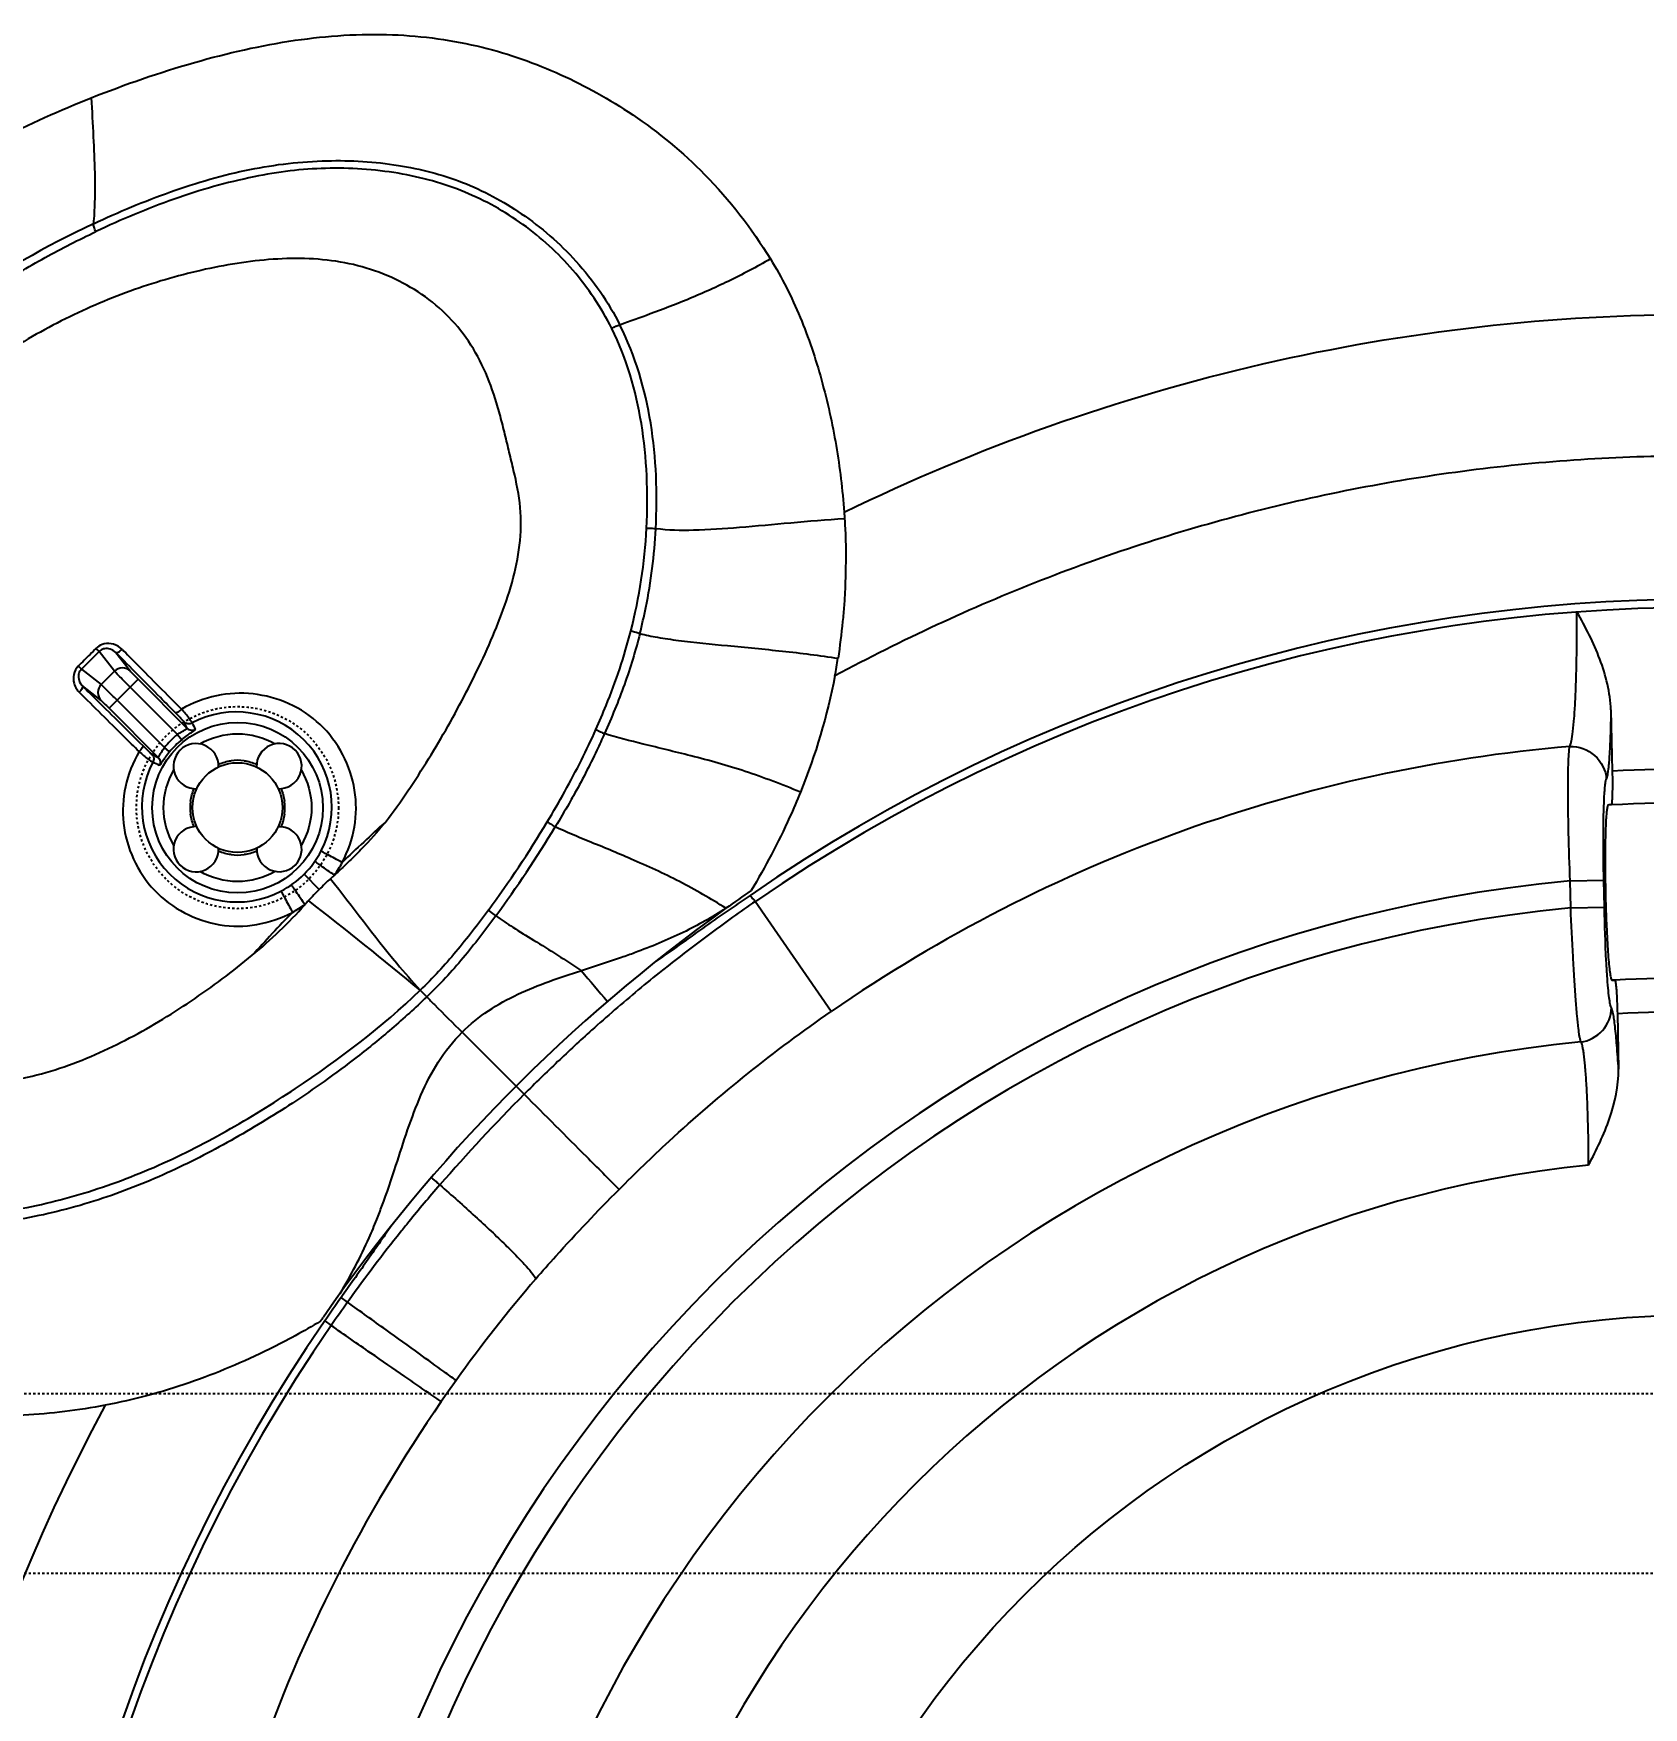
# Model space of a CAD drawing. Header units: millimetres. Extents: x 2164 to 3649, y 875 to 1925.
# Drawn here: x 2832.6 to 2904.3, y 1424.8 to 1499.3 of the extents above; entities that cross this region are included whole.
import ezdxf

# ---------------------------------------------------------------- set-up
doc = ezdxf.new("R2010")
doc.units = ezdxf.units.MM
doc.linetypes.add('HIDDEN', pattern=[0.2, 0.1, -0.1])
doc.layers.add('21', color=7, linetype='Continuous')
doc.layers.add('dim', color=82, linetype='Continuous', lineweight=9)
doc.styles.get("Standard").update_dxf_attribs({"font": 'arial.ttf'})
doc.dimstyles.new('ISO-25', dxfattribs={"dimscale": 4, "dimtxt": 2.5, "dimasz": 2.5, "dimexe": 1.25, "dimexo": 0.625, "dimtad": 1, "dimtxsty": 'Standard', "dimcen": 2.5, "dimadec": 0, "dimazin": 0, "dimtfac": 1, "dimtmove": 0, "dimatfit": 3, "dimfxl": 0, "dimarcsym": 0})

# ---------------------------------------------------------------- blocks, each defined once
blk = doc.blocks.new('*D9')
at = {"layer": 'Defpoints', "color": 0, "transparency": 16777216}
for p in [(2683.017, 1461.779), (2826.76, 1461.779), (2906.76, 1399.779)]:
    blk.add_point(p, dxfattribs=at)
at = {"layer": 'dim', "color": 0, "lineweight": -2, "transparency": 16777216}
blk.add_line((2824.761, 1461.779), (2666.741, 1461.779), dxfattribs=at)
at = {"layer": 'dim', "color": 0, "transparency": 16777216, "insert": (2673.88, 1468.884), "char_height": 10, "attachment_point": 5}
blk.add_mtext('62', dxfattribs=at)
blk = doc.blocks.new('*D11')
at = {"layer": 'Defpoints', "color": 0, "transparency": 16777216}
for p in [(2826.76, 1461.779), (2906.76, 1399.779), (2826.76, 1163.859)]:
    blk.add_point(p, dxfattribs=at)
at = {"layer": 'dim', "color": 0, "lineweight": -2, "transparency": 16777216}
blk.add_line((2826.76, 1459.78), (2826.76, 1147.556), dxfattribs=at)
at = {"layer": 'dim', "color": 0, "transparency": 16777216, "insert": (2819.656, 1154.708), "char_height": 10, "attachment_point": 5, "rotation": 90}
blk.add_mtext('80', dxfattribs=at)

msp = doc.modelspace()

# ---------------------------------------------------------------- linework, layer by layer
at = {"layer": '21', "color": 7, "linetype": 'Continuous'}
for p, q in [((2834.707, 1471.019), (2835.493, 1471.805)), ((2836.177, 1470.927), (2835.493, 1471.805)), ((2836.236, 1471.764), (2836.885, 1470.93)), ((2834.707, 1471.019), (2835.585, 1470.335)), ((2836.177, 1470.927), (2835.585, 1470.335)), ((2835.939, 1469.28), (2837.232, 1470.573)), ((2839.419, 1468.386), (2837.232, 1470.573)), ((2835.582, 1469.627), (2834.748, 1470.277)), ((2838.4, 1467.531), (2836.295, 1469.636)), ((2836.876, 1470.217), (2838.981, 1468.112)), ((2835.939, 1469.28), (2838.126, 1467.093)), ((2902.802, 1469.206), (2902.86, 1466.484)), ((2838.981, 1468.112), (2839.173, 1467.88)), ((2839.419, 1468.386), (2839.28, 1468.676)), ((2838.633, 1467.34), (2838.4, 1467.531)), ((2837.837, 1467.232), (2838.126, 1467.093)), ((2842.502, 1466.669), (2842.502, 1466.669)), ((2839.84, 1465.698), (2839.84, 1465.698)), ((2902.813, 1464.98), (2902.681, 1464.973)), ((2843.466, 1464.01), (2843.466, 1464.01)), ((2840.814, 1463.042), (2840.814, 1463.042)), ((2844.621, 1461.891), (2845.296, 1461.216)), ((2900.985, 1461.6), (2902.483, 1461.63)), ((2901.011, 1460.39), (2900.985, 1461.6)), ((2902.509, 1460.421), (2902.483, 1461.63)), ((2868.091, 1455.781), (2864.709, 1460.684)), ((2901.011, 1460.39), (2902.509, 1460.421)), ((2902.846, 1457.17), (2902.978, 1457.177)), ((2903.088, 1455.681), (2903.14, 1453.215)), ((2851.657, 1454.856), (2854.419, 1452.095)), ((2846.555, 1442.837), (2846.265, 1443.045)), ((2846.625, 1442.936), (2846.554, 1442.838)), ((2845.54, 1442.003), (2845.829, 1441.804))]:
    msp.add_line(p, q, dxfattribs=at)
at = {"layer": '21', "color": 8, "linetype": 'HIDDEN'}
for p, q in [((2706.76, 1438.779), (3032.76, 1438.779)), ((2706.76, 1430.779), (3032.76, 1430.779))]:
    msp.add_line(p, q, dxfattribs=at)
msp.add_circle((2841.654, 1464.857), 4.5, dxfattribs=at)
at = {"layer": '21', "color": 7, "linetype": 'Continuous'}
for centre, radius in [((2841.658, 1464.854), 3.797), ((2841.654, 1464.857), 2), ((2906.76, 1399.779), 42.5)]:
    msp.add_circle(centre, radius, dxfattribs=at)
for centre, radius, start, end in [((2836.555, 1478.503), 23.341, 345.64159, 357.05054), ((2906.747, 1399.766), 74.366, 55.39145, 124.6427), ((2906.747, 1399.766), 74.003, 55.39135, 124.60828), ((2910.935, 1395.588), 107.435, 134.70856, 134.9067), ((2899.468, 1407.079), 91.202, 134.90088, 135.36517), ((2847.978, 1474.615), 20.648, 349.12528, 351.33113), ((2835.395, 1470.713), 1.067, 212.95171, 222.30279), ((2841.616, 1464.876), 4.239, 332.64447, 117.84942), ((2841.658, 1464.854), 4.217, 129.4056, 140.5944), ((2826.408, 1482.341), 34.204, 333.29462, 335.81434), ((2841.658, 1464.854), 3.916, 129.4056, 140.5944), ((2839.807, 1466.703), 1.004, 358.21213, 271.76307), ((2843.508, 1466.704), 1.006, 267.78892, 181.99124), ((2906.747, 1399.766), 68.058, 94.86768, 124.60906), ((2841.636, 1464.896), 4.239, 152.15152, 297.40167), ((2841.658, 1464.797), 2.167, 82.31789, 97.68211), ((2906.119, 1399.793), 66.77, 86.13886, 92.79768), ((2841.715, 1464.854), 2.167, 172.31789, 187.68211), ((2841.602, 1464.854), 2.167, 352.31789, 7.68211), ((2906.119, 1399.793), 65.27, 85.8823, 92.90321), ((2839.809, 1463.005), 1.006, 88.064, 2.14937), ((2843.513, 1463.005), 1.001, 177.63997, 92.37844), ((2906.545, 1400.024), 86.717, 132.2471, 133.98713), ((2812.038, 1490.322), 50.649, 323.63428, 328.97717), ((2810.784, 1491.23), 52.614, 323.64573, 328.83111), ((2841.647, 1464.866), 4.207, 297.48686, 332.57032), ((2841.658, 1464.911), 2.167, 262.31789, 277.68211), ((2841.606, 1464.937), 5.345, 324.72777, 331.87324), ((2906.747, 1399.766), 62.099, 95.32316, 174.65809), ((2713.216, 1291.799), 214.133, 50.37239, 52.07823), ((2905.976, 1400.706), 72.803, 124.52911, 125.49926), ((2906.886, 1399.681), 87.201, 136.05696, 137.77407), ((2841.603, 1464.866), 5.297, 298.11344, 305.28388), ((2906.747, 1399.766), 74.515, 125.5687, 145.30548), ((2906.747, 1399.766), 60.894, 95.40482, 174.56704), ((2905.754, 1401.016), 72.422, 125.49893, 128.34095), ((2905.516, 1401.322), 72.034, 128.34354, 128.60491), ((2921.04, 1510.769), 83.262, 219.68852, 220.92001), ((2905.75, 1401.04), 72.401, 128.60997, 130.79706), ((2906.119, 1399.793), 57.47, 85.55819, 93.13304), ((2905.316, 1401.508), 71.763, 130.77924, 131.87259), ((2906.119, 1399.793), 55.97, 85.54006, 93.10406), ((2906.747, 1399.766), 54.914, 95.51834, 174.41556), ((2914.785, 1392.159), 85.067, 135.20413, 138.91939), ((2906.747, 1399.766), 49.425, 95.73586, 174.12516), ((2898.55, 1406.436), 63.449, 139.00424, 140.94067), ((2826.375, 1455.045), 23.113, 336.16354, 338.34187), ((2906.977, 1399.611), 74.293, 141.40964, 144.32678), ((2903.599, 1402.302), 69.974, 140.91691, 141.40605), ((2827.824, 1454.433), 21.539, 328.66904, 336.09524), ((2904.256, 1401.523), 65.011, 139.34343, 144.4138), ((2988.806, 1342.989), 174.153, 144.933, 145.35069), ((2906.834, 1399.702), 74.122, 144.41264, 145.38906), ((2906.747, 1399.766), 74.366, 145.39137, 214.60863), ((2906.747, 1399.766), 74.013, 145.39129, 214.60864), ((2906.747, 1399.766), 68.058, 144.43114, 175.1452), ((2906.784, 1399.77), 80.771, 151.54689, 208.46198)]:
    msp.add_arc(centre, radius, start, end, dxfattribs=at)
at = {"layer": '21', "color": 8, "linetype": 'HIDDEN'}
for radius, start, end in [(65.27, 92.90321, 93.01925), (57.47, 93.13304, 93.26485)]:
    msp.add_arc((2906.119, 1399.793), radius, start, end, dxfattribs=at)
at = {"layer": '21', "color": 7, "linetype": 'Continuous'}
for points, knots in [([(2835.146, 1496.454), (2836.65, 1497.056), (2839.634, 1498.085), (2844.125, 1499.12), (2848.462, 1499.408), (2852.479, 1498.86), (2855.493, 1497.79), (2857.692, 1496.689), (2859.914, 1495.317), (2862.712, 1493.018), (2864.555, 1490.639), (2865.382, 1489.281)], [0, 0, 0, 0, 0.142422, 0.277034, 0.404142, 0.522331, 0.630852, 0.683677, 0.738351, 0.860188, 1, 1, 1, 1]), ([(2819.973, 1486.531), (2822.139, 1488.709), (2826.893, 1492.58), (2832.353, 1495.348), (2835.146, 1496.454)], [0, 0, 0, 0, 0.505574, 1, 1, 1, 1]), ([(2835.146, 1496.454), (2835.177, 1495.875), (2835.238, 1494.76), (2835.304, 1493.212), (2835.308, 1491.921), (2835.27, 1491.166), (2835.238, 1490.846)], [0, 0, 0, 0, 0.310063, 0.596794, 0.827987, 1, 1, 1, 1]), ([(2835.238, 1490.846), (2836.359, 1491.372), (2838.635, 1492.325), (2842.113, 1493.349), (2845.547, 1493.747), (2848.754, 1493.556), (2851.719, 1492.8), (2854.426, 1491.341), (2856.873, 1489.221), (2858.165, 1487.369), (2858.681, 1486.34)], [0, 0, 0, 0, 0.139523, 0.27762, 0.407233, 0.526951, 0.637904, 0.749291, 0.870285, 1, 1, 1, 1]), ([(2858.318, 1486.187), (2857.85, 1487.115), (2856.702, 1488.837), (2854.444, 1490.901), (2852.239, 1492.128), (2850.33, 1492.785), (2848.796, 1493.124), (2847.2, 1493.304), (2845.589, 1493.341), (2843.977, 1493.225), (2841.706, 1492.839), (2838.779, 1492.011), (2836.488, 1491.034), (2835.35, 1490.498)], [0, 0, 0, 0, 0.119487, 0.234982, 0.348634, 0.406633, 0.466592, 0.528802, 0.591002, 0.65157, 0.714262, 0.855436, 1, 1, 1, 1]), ([(2835.238, 1490.846), (2833.121, 1489.853), (2829.017, 1487.502), (2825.382, 1484.469), (2823.708, 1482.796)], [0, 0, 0, 0, 0.497007, 1, 1, 1, 1]), ([(2823.978, 1482.534), (2824.804, 1483.359), (2826.304, 1484.741), (2828.621, 1486.541), (2830.809, 1488.013), (2833.053, 1489.356), (2834.584, 1490.136), (2835.35, 1490.498)], [0, 0, 0, 0, 0.250978, 0.437911, 0.630754, 0.817765, 1, 1, 1, 1]), ([(2835.35, 1490.498), (2835.316, 1490.562), (2835.277, 1490.66), (2835.246, 1490.778), (2835.236, 1490.827), (2835.238, 1490.846)], [0, 0, 0, 0, 0.59623, 0.844496, 1, 1, 1, 1]), ([(2848.242, 1464.216), (2848.594, 1464.662), (2849.251, 1465.59), (2850.477, 1467.5), (2851.599, 1469.476), (2852.602, 1471.511), (2853.281, 1473.069), (2853.85, 1474.669), (2854.232, 1476.32), (2854.325, 1478.014), (2854.067, 1479.393), (2853.806, 1480.471), (2853.613, 1481.277), (2853.417, 1482.079), (2853.123, 1483.129), (2852.669, 1484.405), (2851.875, 1485.81), (2850.817, 1487.004), (2849.141, 1488.272), (2846.637, 1489.247), (2843.964, 1489.362), (2841.829, 1489.133), (2839.682, 1488.736), (2837.031, 1487.974), (2833.96, 1486.67), (2831.039, 1484.994), (2828.276, 1483.033), (2826.542, 1481.573), (2825.723, 1480.789)], [0, 0, 0, 0, 0.032157, 0.064307, 0.128568, 0.160676, 0.192752, 0.224772, 0.256696, 0.288461, 0.320017, 0.335716, 0.35136, 0.366942, 0.382445, 0.413143, 0.443385, 0.473228, 0.502825, 0.561801, 0.621948, 0.652542, 0.683348, 0.745473, 0.808335, 0.871853, 0.935802, 1, 1, 1, 1]), ([(2865.382, 1489.281), (2864.768, 1488.924), (2863.547, 1488.283), (2861.753, 1487.484), (2860.134, 1486.864), (2859.13, 1486.507), (2858.681, 1486.34)], [0, 0, 0, 0, 0.290542, 0.563799, 0.803687, 1, 1, 1, 1]), ([(2865.382, 1489.281), (2865.891, 1488.453), (2866.771, 1486.699), (2867.709, 1483.894), (2868.352, 1480.984), (2868.592, 1479), (2868.662, 1478.006)], [0, 0, 0, 0, 0.246223, 0.494692, 0.747567, 1, 1, 1, 1]), ([(2868.662, 1478.006), (2874.585, 1480.895), (2887.066, 1485.328), (2906.748, 1487.561), (2926.413, 1485.301), (2938.906, 1480.907), (2944.827, 1478.033)], [0, 0, 0, 0, 0.251293, 0.499986, 0.749022, 1, 1, 1, 1]), ([(2858.318, 1486.187), (2858.375, 1486.228), (2858.493, 1486.287), (2858.619, 1486.335), (2858.681, 1486.34)], [0, 0, 0, 0, 0.53375, 1, 1, 1, 1]), ([(2859.864, 1477.302), (2859.946, 1478.851), (2859.829, 1481.898), (2858.983, 1484.866), (2858.318, 1486.187)], [0, 0, 0, 0, 0.511799, 1, 1, 1, 1]), ([(2860.275, 1477.272), (2860.353, 1478.836), (2860.259, 1481.95), (2859.365, 1484.973), (2858.681, 1486.34)], [0, 0, 0, 0, 0.506152, 1, 1, 1, 1]), ([(2825.723, 1480.789), (2825.312, 1480.397), (2824.518, 1479.586), (2823.447, 1478.266), (2822.491, 1476.868), (2821.583, 1475.446), (2820.722, 1473.998), (2819.924, 1472.52), (2819.198, 1471.013), (2818.359, 1468.968), (2817.603, 1466.334), (2817.267, 1463.632), (2817.278, 1461.486), (2817.448, 1459.899), (2817.847, 1458.362), (2818.521, 1456.928), (2819.498, 1455.677), (2820.714, 1454.644), (2822.108, 1453.833), (2824.137, 1453.021), (2826.869, 1452.48), (2829.668, 1452.435), (2831.899, 1452.742), (2834.093, 1453.302), (2836.703, 1454.442), (2839.618, 1456.202), (2841.442, 1457.559), (2842.314, 1458.285)], [0, 0, 0, 0, 0.032134, 0.064194, 0.096114, 0.127957, 0.159744, 0.191445, 0.223027, 0.254436, 0.316486, 0.377574, 0.407836, 0.437897, 0.467712, 0.497333, 0.526958, 0.556849, 0.587135, 0.617843, 0.680243, 0.743571, 0.775471, 0.807457, 0.871536, 0.935751, 1, 1, 1, 1]), ([(2945.235, 1470.739), (2942.27, 1472.339), (2936.17, 1475.17), (2926.586, 1478.224), (2916.744, 1480.081), (2906.76, 1480.723), (2896.776, 1480.109), (2886.931, 1478.251), (2877.345, 1475.158), (2871.231, 1472.32), (2868.256, 1470.72)], [0, 0, 0, 0, 0.126064, 0.250796, 0.37536, 0.499815, 0.624118, 0.748568, 0.873622, 1, 1, 1, 1]), ([(2859.57, 1472.604), (2859.667, 1472.988), (2860.017, 1474.524), (2860.216, 1476.094), (2860.275, 1477.272)], [0, 0, 0, 0, 0.251184, 1, 1, 1, 1]), ([(2859.864, 1477.302), (2859.973, 1477.307), (2860.111, 1477.292), (2860.247, 1477.276), (2860.275, 1477.272)], [0, 0, 0, 0, 0.793832, 1, 1, 1, 1]), ([(2868.682, 1477.714), (2867.882, 1477.666), (2866.32, 1477.534), (2864.081, 1477.318), (2862.079, 1477.181), (2860.83, 1477.197), (2860.275, 1477.272)], [0, 0, 0, 0, 0.285493, 0.55759, 0.800563, 1, 1, 1, 1]), ([(2868.682, 1477.715), (2868.7, 1477.435), (2868.73, 1476.9), (2868.739, 1476.108), (2868.727, 1475.338), (2868.708, 1474.587), (2868.667, 1473.852), (2868.568, 1472.83), (2868.474, 1472.046), (2868.391, 1471.503)], [0, 0, 0, 0, 0.134771, 0.258233, 0.38115, 0.505692, 0.619973, 0.735613, 1, 1, 1, 1]), ([(2900.972, 1467.579), (2900.988, 1467.608), (2901.015, 1467.687), (2901.067, 1467.906), (2901.12, 1468.295), (2901.174, 1468.884), (2901.219, 1469.625), (2901.253, 1470.495), (2901.285, 1471.828), (2901.29, 1472.867), (2901.286, 1473.579)], [0, 0, 0, 0, 0.016749, 0.041177, 0.112412, 0.211548, 0.335921, 0.482296, 0.645527, 1, 1, 1, 1]), ([(2902.802, 1469.206), (2902.767, 1469.977), (2902.387, 1471.516), (2901.669, 1472.897), (2901.286, 1473.579)], [0, 0, 0, 0, 0.496807, 1, 1, 1, 1]), ([(2857.61, 1468.328), (2857.769, 1468.683), (2858.38, 1470.11), (2858.878, 1471.588), (2859.166, 1472.715)], [0, 0, 0, 0, 0.250689, 1, 1, 1, 1]), ([(2859.57, 1472.604), (2859.377, 1471.841), (2858.914, 1470.331), (2858.316, 1468.871), (2857.994, 1468.152)], [0, 0, 0, 0, 0.499623, 1, 1, 1, 1]), ([(2859.57, 1472.604), (2859.543, 1472.611), (2859.408, 1472.65), (2859.275, 1472.691), (2859.166, 1472.713)], [0, 0, 0, 0, 0.203278, 1, 1, 1, 1]), ([(2859.57, 1472.604), (2859.829, 1472.538), (2860.398, 1472.424), (2861.698, 1472.238), (2863.555, 1472.057), (2865.928, 1471.835), (2867.568, 1471.634), (2868.391, 1471.503)], [0, 0, 0, 0, 0.090026, 0.195686, 0.443025, 0.718976, 1, 1, 1, 1]), ([(2835.725, 1472.15), (2835.692, 1472.142), (2835.554, 1472.102), (2835.433, 1472.017), (2835.354, 1471.942)], [0, 0, 0, 0, 0.236279, 1, 1, 1, 1]), ([(2835.493, 1471.805), (2835.489, 1471.81), (2835.441, 1471.855), (2835.395, 1471.901), (2835.354, 1471.942)], [0, 0, 0, 0, 0.109595, 1, 1, 1, 1]), ([(2835.727, 1471.932), (2835.706, 1471.928), (2835.619, 1471.905), (2835.542, 1471.853), (2835.493, 1471.805)], [0, 0, 0, 0, 0.238666, 1, 1, 1, 1]), ([(2836.518, 1471.907), (2836.408, 1472.005), (2836.157, 1472.157), (2835.859, 1472.179), (2835.725, 1472.15)], [0, 0, 0, 0, 0.517335, 1, 1, 1, 1]), ([(2836.236, 1471.764), (2836.247, 1471.754), (2836.293, 1471.754), (2836.39, 1471.8), (2836.468, 1471.858), (2836.518, 1471.907)], [0, 0, 0, 0, 0.133831, 0.36385, 1, 1, 1, 1]), ([(2836.518, 1471.907), (2836.736, 1471.686), (2837.616, 1470.796), (2838.497, 1469.906), (2839.161, 1469.237)], [0, 0, 0, 0, 0.247565, 1, 1, 1, 1]), ([(2834.569, 1471.156), (2834.47, 1471.056), (2834.321, 1470.803), (2834.345, 1470.514), (2834.382, 1470.386)], [0, 0, 0, 0, 0.513603, 1, 1, 1, 1]), ([(2834.707, 1471.019), (2834.702, 1471.024), (2834.656, 1471.069), (2834.61, 1471.115), (2834.569, 1471.156)], [0, 0, 0, 0, 0.107143, 1, 1, 1, 1]), ([(2836.885, 1470.93), (2836.795, 1471.02), (2836.531, 1471.131), (2836.268, 1471.017), (2836.177, 1470.927)], [0, 0, 0, 0, 0.498274, 1, 1, 1, 1]), ([(2838.896, 1469.076), (2838.672, 1469.302), (2837.785, 1470.197), (2836.898, 1471.094), (2836.236, 1471.764)], [0, 0, 0, 0, 0.25233, 1, 1, 1, 1]), ([(2834.707, 1471.019), (2834.691, 1471.002), (2834.632, 1470.935), (2834.592, 1470.85), (2834.58, 1470.785)], [0, 0, 0, 0, 0.264563, 1, 1, 1, 1]), ([(2835.585, 1470.335), (2835.495, 1470.244), (2835.382, 1469.982), (2835.492, 1469.717), (2835.582, 1469.627)], [0, 0, 0, 0, 0.501669, 1, 1, 1, 1]), ([(2836.295, 1469.636), (2836.14, 1469.791), (2835.902, 1470.023), (2835.669, 1470.261), (2835.585, 1470.335)], [0, 0, 0, 0, 0.662613, 1, 1, 1, 1]), ([(2836.876, 1470.217), (2836.721, 1470.373), (2836.489, 1470.611), (2836.252, 1470.843), (2836.177, 1470.927)], [0, 0, 0, 0, 0.662613, 1, 1, 1, 1]), ([(2837.232, 1470.573), (2837.154, 1470.651), (2837.039, 1470.77), (2836.921, 1470.887), (2836.885, 1470.93)], [0, 0, 0, 0, 0.662733, 1, 1, 1, 1]), ([(2834.748, 1470.277), (2834.758, 1470.265), (2834.757, 1470.219), (2834.713, 1470.122), (2834.654, 1470.044), (2834.605, 1469.995)], [0, 0, 0, 0, 0.136811, 0.363176, 1, 1, 1, 1]), ([(2837.276, 1467.352), (2837.051, 1467.574), (2836.162, 1468.456), (2835.271, 1469.336), (2834.605, 1469.995)], [0, 0, 0, 0, 0.252284, 1, 1, 1, 1]), ([(2834.748, 1470.277), (2834.97, 1470.057), (2835.867, 1469.171), (2836.763, 1468.284), (2837.436, 1467.616)], [0, 0, 0, 0, 0.247606, 1, 1, 1, 1]), ([(2835.582, 1469.627), (2835.625, 1469.591), (2835.743, 1469.473), (2835.862, 1469.358), (2835.939, 1469.28)], [0, 0, 0, 0, 0.33726, 1, 1, 1, 1]), ([(2846.32, 1462.417), (2846.576, 1462.911), (2846.949, 1463.969), (2846.96, 1465.657), (2846.414, 1467.253), (2845.407, 1468.628), (2843.982, 1469.558), (2842.366, 1470.002), (2840.688, 1469.923), (2839.645, 1469.512), (2839.161, 1469.237)], [0, 0, 0, 0, 0.125887, 0.248777, 0.374439, 0.500954, 0.626826, 0.75144, 0.874102, 1, 1, 1, 1]), ([(2839.161, 1469.237), (2839.135, 1469.211), (2839.083, 1469.164), (2839.005, 1469.11), (2838.949, 1469.077), (2838.905, 1469.068), (2838.896, 1469.076)], [0, 0, 0, 0, 0.347863, 0.655065, 0.883637, 1, 1, 1, 1]), ([(2839.28, 1468.676), (2839.271, 1468.691), (2839.23, 1468.73), (2839.155, 1468.814), (2839.036, 1468.933), (2838.946, 1469.025), (2838.896, 1469.076)], [0, 0, 0, 0, 0.092487, 0.302595, 0.612966, 1, 1, 1, 1]), ([(2839.636, 1468.623), (2839.626, 1468.645), (2839.584, 1468.713), (2839.439, 1468.928), (2839.287, 1469.109), (2839.161, 1469.237)], [0, 0, 0, 0, 0.092143, 0.307767, 1, 1, 1, 1]), ([(2902.802, 1469.206), (2902.795, 1468.818), (2902.779, 1468.125), (2902.737, 1467.218), (2902.69, 1466.626), (2902.64, 1466.292), (2902.613, 1466.173), (2902.596, 1466.126)], [0, 0, 0, 0, 0.376684, 0.672171, 0.881377, 0.9522, 1, 1, 1, 1]), ([(2838.981, 1468.112), (2839.034, 1468.147), (2839.113, 1468.197), (2839.214, 1468.258), (2839.281, 1468.297), (2839.335, 1468.329), (2839.381, 1468.356), (2839.401, 1468.372), (2839.42, 1468.383), (2839.419, 1468.386)], [0, 0, 0, 0, 0.368438, 0.536928, 0.687506, 0.81457, 0.912525, 0.975867, 1, 1, 1, 1]), ([(2839.173, 1467.88), (2839.251, 1467.944), (2839.392, 1468.054), (2839.562, 1468.175), (2839.667, 1468.248), (2839.723, 1468.286), (2839.755, 1468.313), (2839.774, 1468.328), (2839.775, 1468.335)], [0, 0, 0, 0, 0.400869, 0.709987, 0.825974, 0.913938, 0.972227, 1, 1, 1, 1]), ([(2839.636, 1468.623), (2839.58, 1468.593), (2839.444, 1468.562), (2839.325, 1468.631), (2839.28, 1468.676)], [0, 0, 0, 0, 0.503267, 1, 1, 1, 1]), ([(2839.419, 1468.386), (2839.463, 1468.342), (2839.586, 1468.283), (2839.72, 1468.305), (2839.775, 1468.335)], [0, 0, 0, 0, 0.499817, 1, 1, 1, 1]), ([(2857.994, 1468.152), (2857.883, 1467.905), (2857.453, 1466.966), (2856.98, 1466.048), (2856.609, 1465.383)], [0, 0, 0, 0, 0.262048, 1, 1, 1, 1]), ([(2857.61, 1468.328), (2857.679, 1468.298), (2857.805, 1468.237), (2857.931, 1468.171), (2857.994, 1468.152)], [0, 0, 0, 0, 0.534414, 1, 1, 1, 1]), ([(2866.718, 1465.546), (2865.905, 1465.877), (2864.306, 1466.498), (2861.946, 1467.15), (2859.845, 1467.651), (2858.559, 1467.972), (2857.994, 1468.152)], [0, 0, 0, 0, 0.288974, 0.56393, 0.804916, 1, 1, 1, 1]), ([(2837.276, 1467.352), (2836.998, 1466.867), (2836.582, 1465.825), (2836.494, 1464.144), (2836.951, 1462.529), (2837.884, 1461.109), (2839.253, 1460.099), (2840.848, 1459.553), (2842.54, 1459.563), (2843.601, 1459.937), (2844.098, 1460.194)], [0, 0, 0, 0, 0.126191, 0.248702, 0.373291, 0.499102, 0.62521, 0.750533, 0.87359, 1, 1, 1, 1]), ([(2837.436, 1467.616), (2837.444, 1467.607), (2837.436, 1467.564), (2837.403, 1467.508), (2837.348, 1467.429), (2837.302, 1467.378), (2837.276, 1467.352)], [0, 0, 0, 0, 0.116352, 0.344712, 0.65183, 1, 1, 1, 1]), ([(2837.276, 1467.352), (2837.404, 1467.225), (2837.606, 1467.063), (2837.817, 1466.909), (2837.889, 1466.876)], [0, 0, 0, 0, 0.696207, 1, 1, 1, 1]), ([(2837.436, 1467.616), (2837.529, 1467.524), (2837.69, 1467.368), (2837.757, 1467.302), (2837.844, 1467.222), (2837.837, 1467.232)], [0, 0, 0, 0, 0.70662, 0.932442, 1, 1, 1, 1]), ([(2838.126, 1467.093), (2838.13, 1467.092), (2838.141, 1467.11), (2838.157, 1467.13), (2838.183, 1467.176), (2838.215, 1467.231), (2838.254, 1467.298), (2838.315, 1467.4), (2838.365, 1467.478), (2838.4, 1467.531)], [0, 0, 0, 0, 0.023509, 0.085979, 0.183913, 0.311277, 0.461464, 0.629708, 1, 1, 1, 1]), ([(2900.985, 1461.6), (2900.958, 1462.308), (2900.925, 1463.344), (2900.9, 1464.674), (2900.891, 1465.543), (2900.895, 1466.282), (2900.907, 1466.869), (2900.932, 1467.283), (2900.95, 1467.503), (2900.972, 1467.579)], [0, 0, 0, 0, 0.355521, 0.519633, 0.666717, 0.791369, 0.890264, 0.960656, 1, 1, 1, 1]), ([(2900.972, 1467.579), (2901.362, 1467.61), (2902.173, 1467.287), (2902.585, 1466.517), (2902.596, 1466.126)], [0, 0, 0, 0, 0.500805, 1, 1, 1, 1]), ([(2837.837, 1467.232), (2837.881, 1467.187), (2837.95, 1467.068), (2837.919, 1466.933), (2837.889, 1466.876)], [0, 0, 0, 0, 0.496717, 1, 1, 1, 1]), ([(2838.126, 1467.093), (2838.171, 1467.049), (2838.231, 1466.927), (2838.208, 1466.793), (2838.178, 1466.737)], [0, 0, 0, 0, 0.499745, 1, 1, 1, 1]), ([(2838.633, 1467.34), (2838.569, 1467.262), (2838.48, 1467.15), (2838.375, 1467.005), (2838.314, 1466.916), (2838.264, 1466.845), (2838.226, 1466.788), (2838.2, 1466.758), (2838.184, 1466.736), (2838.178, 1466.737)], [0, 0, 0, 0, 0.399445, 0.567552, 0.709691, 0.826263, 0.916044, 0.974927, 1, 1, 1, 1]), ([(2902.494, 1465.079), (2902.499, 1465.207), (2902.51, 1465.437), (2902.532, 1465.743), (2902.558, 1465.964), (2902.579, 1466.084), (2902.596, 1466.126)], [0, 0, 0, 0, 0.364949, 0.657059, 0.870493, 1, 1, 1, 1]), ([(2902.86, 1466.484), (2902.864, 1466.292), (2902.867, 1466.014), (2902.865, 1465.66), (2902.86, 1465.435), (2902.853, 1465.25), (2902.843, 1465.114), (2902.832, 1465.028), (2902.823, 1464.992), (2902.816, 1464.98), (2902.813, 1464.98)], [0, 0, 0, 0, 0.380657, 0.552731, 0.703519, 0.827426, 0.919975, 0.97756, 0.992894, 1, 1, 1, 1]), ([(2856.609, 1465.383), (2856.546, 1465.27), (2856.283, 1464.805), (2856.012, 1464.346), (2855.802, 1464)], [0, 0, 0, 0, 0.241904, 1, 1, 1, 1]), ([(2866.718, 1465.546), (2866.565, 1465.17), (2865.917, 1463.668), (2865.152, 1462.217), (2864.521, 1461.162)], [0, 0, 0, 0, 0.248342, 1, 1, 1, 1]), ([(2902.483, 1461.63), (2902.47, 1462.266), (2902.458, 1463.416), (2902.473, 1464.566), (2902.494, 1465.079)], [0, 0, 0, 0, 0.553505, 1, 1, 1, 1]), ([(2902.616, 1464.733), (2902.588, 1464.507), (2902.561, 1463.933), (2902.54, 1462.935), (2902.544, 1461.712), (2902.567, 1460.617), (2902.598, 1459.741), (2902.625, 1459.132), (2902.657, 1458.581), (2902.691, 1458.106), (2902.727, 1457.721), (2902.76, 1457.462), (2902.787, 1457.309), (2902.806, 1457.235), (2902.82, 1457.192), (2902.838, 1457.17), (2902.846, 1457.17)], [0, 0, 0, 0, 0.089868, 0.226823, 0.394631, 0.573199, 0.659777, 0.74103, 0.814452, 0.877859, 0.929285, 0.967279, 0.980865, 0.990755, 0.996991, 1, 1, 1, 1]), ([(2902.681, 1464.973), (2902.673, 1464.972), (2902.657, 1464.948), (2902.635, 1464.871), (2902.623, 1464.793), (2902.616, 1464.733)], [0, 0, 0, 0, 0.093508, 0.285478, 1, 1, 1, 1]), ([(2848.242, 1464.216), (2847.904, 1463.786), (2847.352, 1463.176), (2846.573, 1462.407), (2846.174, 1462.032), (2845.97, 1461.85)], [0, 0, 0, 0, 0.49989, 0.749969, 1, 1, 1, 1]), ([(2855.442, 1464.219), (2855.507, 1464.181), (2855.625, 1464.106), (2855.743, 1464.028), (2855.802, 1464)], [0, 0, 0, 0, 0.534193, 1, 1, 1, 1]), ([(2863.402, 1460.379), (2862.725, 1460.797), (2861.353, 1461.598), (2859.28, 1462.541), (2857.417, 1463.306), (2856.284, 1463.769), (2855.802, 1464)], [0, 0, 0, 0, 0.283025, 0.564558, 0.809918, 1, 1, 1, 1]), ([(2846.32, 1462.417), (2846.208, 1462.475), (2845.996, 1462.586), (2845.743, 1462.721), (2845.571, 1462.816), (2845.477, 1462.867), (2845.418, 1462.904), (2845.387, 1462.92), (2845.381, 1462.928)], [0, 0, 0, 0, 0.354045, 0.671477, 0.803111, 0.905279, 0.971348, 1, 1, 1, 1]), ([(2845.97, 1461.85), (2845.868, 1461.921), (2845.674, 1462.056), (2845.443, 1462.218), (2845.285, 1462.331), (2845.197, 1462.394), (2845.139, 1462.438), (2845.109, 1462.458), (2845.102, 1462.466)], [0, 0, 0, 0, 0.349595, 0.665712, 0.795782, 0.898963, 0.969084, 1, 1, 1, 1]), ([(2844.046, 1461.41), (2844.054, 1461.403), (2844.074, 1461.373), (2844.118, 1461.316), (2844.18, 1461.228), (2844.293, 1461.07), (2844.456, 1460.839), (2844.591, 1460.645), (2844.662, 1460.542)], [0, 0, 0, 0, 0.0308, 0.100503, 0.20313, 0.332681, 0.648529, 1, 1, 1, 1]), ([(2845.795, 1461.693), (2846.778, 1460.436), (2848.045, 1458.728), (2849.432, 1457.117), (2849.789, 1456.725)], [0, 0, 0, 0, 0.750795, 1, 1, 1, 1]), ([(2843.587, 1461.133), (2843.595, 1461.127), (2843.611, 1461.096), (2843.648, 1461.037), (2843.699, 1460.943), (2843.794, 1460.771), (2843.929, 1460.518), (2844.04, 1460.306), (2844.098, 1460.194)], [0, 0, 0, 0, 0.028644, 0.0947, 0.196856, 0.328481, 0.645913, 1, 1, 1, 1]), ([(2864.473, 1460.948), (2864.12, 1460.703), (2863.409, 1460.221), (2862.001, 1459.237), (2860.964, 1458.473), (2860.251, 1457.994)], [0, 0, 0, 0, 0.250004, 0.499994, 1, 1, 1, 1]), ([(2864.709, 1460.684), (2864.658, 1460.758), (2864.566, 1460.834), (2864.489, 1460.924), (2864.473, 1460.948)], [0, 0, 0, 0, 0.758649, 1, 1, 1, 1]), ([(2852.823, 1460.291), (2852.359, 1459.661), (2851.411, 1458.419), (2850.35, 1457.267), (2849.789, 1456.725)], [0, 0, 0, 0, 0.500316, 1, 1, 1, 1]), ([(2853.157, 1460.043), (2852.687, 1459.405), (2851.73, 1458.143), (2850.654, 1456.976), (2850.082, 1456.43)], [0, 0, 0, 0, 0.500419, 1, 1, 1, 1]), ([(2853.157, 1460.043), (2853.134, 1460.059), (2853.023, 1460.142), (2852.913, 1460.226), (2852.823, 1460.291)], [0, 0, 0, 0, 0.200172, 1, 1, 1, 1]), ([(2853.157, 1460.043), (2853.403, 1459.863), (2853.958, 1459.498), (2855.243, 1458.707), (2856.268, 1458.072), (2856.968, 1457.597)], [0, 0, 0, 0, 0.201861, 0.439453, 1, 1, 1, 1]), ([(2901.466, 1454.426), (2901.454, 1454.447), (2901.436, 1454.513), (2901.411, 1454.634), (2901.384, 1454.807), (2901.343, 1455.129), (2901.292, 1455.641), (2901.231, 1456.375), (2901.17, 1457.249), (2901.089, 1458.603), (2901.039, 1459.662), (2901.011, 1460.39)], [0, 0, 0, 0, 0.012453, 0.033388, 0.06256, 0.099657, 0.196272, 0.320377, 0.468525, 0.635204, 1, 1, 1, 1]), ([(2902.635, 1457.373), (2902.62, 1457.593), (2902.559, 1458.608), (2902.525, 1459.624), (2902.509, 1460.421)], [0, 0, 0, 0, 0.216164, 1, 1, 1, 1]), ([(2859.337, 1458.394), (2859.141, 1458.321), (2858.357, 1458.04), (2857.564, 1457.784), (2856.968, 1457.597)], [0, 0, 0, 0, 0.250943, 1, 1, 1, 1]), ([(2851.657, 1454.856), (2852.014, 1455.213), (2852.801, 1455.849), (2854.57, 1456.82), (2856.007, 1457.295), (2856.968, 1457.597)], [0, 0, 0, 0, 0.251215, 0.49906, 1, 1, 1, 1]), ([(2902.82, 1455.945), (2902.809, 1455.962), (2902.792, 1456.011), (2902.756, 1456.157), (2902.718, 1456.432), (2902.673, 1456.859), (2902.648, 1457.189), (2902.635, 1457.373)], [0, 0, 0, 0, 0.040569, 0.106747, 0.314281, 0.615271, 1, 1, 1, 1]), ([(2902.978, 1457.177), (2902.981, 1457.178), (2902.989, 1457.166), (2902.999, 1457.131), (2903.014, 1457.047), (2903.029, 1456.912), (2903.044, 1456.727), (2903.058, 1456.504), (2903.075, 1456.15), (2903.084, 1455.873), (2903.088, 1455.681)], [0, 0, 0, 0, 0.006899, 0.021964, 0.079094, 0.17139, 0.295261, 0.446211, 0.618586, 1, 1, 1, 1]), ([(2850.082, 1456.43), (2849.574, 1455.946), (2848.567, 1455.031), (2847.035, 1453.785), (2845.553, 1452.687), (2843.697, 1451.414), (2841.387, 1450.013), (2838.521, 1448.531), (2835.457, 1447.323), (2832.727, 1446.627), (2830.419, 1446.299), (2827.868, 1446.147), (2825.886, 1446.254), (2824.546, 1446.465)], [0, 0, 0, 0, 0.074221, 0.143919, 0.208775, 0.269296, 0.381975, 0.494418, 0.610221, 0.72969, 0.791462, 0.856566, 1, 1, 1, 1]), ([(2824.597, 1446.868), (2825.688, 1446.682), (2827.914, 1446.499), (2831.279, 1446.801), (2834.645, 1447.571), (2837.972, 1448.786), (2841.181, 1450.413), (2845.228, 1452.927), (2848.094, 1455.086), (2849.788, 1456.725)], [0, 0, 0, 0, 0.118791, 0.238272, 0.361452, 0.488479, 0.617505, 0.746953, 1, 1, 1, 1]), ([(2849.789, 1456.725), (2849.863, 1456.643), (2849.963, 1456.547), (2850.062, 1456.45), (2850.082, 1456.43)], [0, 0, 0, 0, 0.799254, 1, 1, 1, 1]), ([(2850.082, 1456.43), (2850.197, 1456.315), (2850.722, 1455.791), (2851.247, 1455.266), (2851.657, 1454.856)], [0, 0, 0, 0, 0.218587, 1, 1, 1, 1]), ([(2858.644, 1447.858), (2859.369, 1448.589), (2862.329, 1451.445), (2865.553, 1454.03), (2868.091, 1455.781)], [0, 0, 0, 0, 0.250264, 1, 1, 1, 1]), ([(2901.466, 1454.426), (2901.826, 1454.461), (2902.519, 1454.851), (2902.826, 1455.584), (2902.82, 1455.945)], [0, 0, 0, 0, 0.500235, 1, 1, 1, 1]), ([(2903.14, 1453.215), (2903.118, 1453.574), (2903.074, 1454.207), (2903.006, 1454.945), (2902.948, 1455.406), (2902.908, 1455.651), (2902.869, 1455.823), (2902.839, 1455.915), (2902.82, 1455.945)], [0, 0, 0, 0, 0.390749, 0.691711, 0.806406, 0.896384, 0.960936, 1, 1, 1, 1]), ([(2848.707, 1448.918), (2848.88, 1449.449), (2849.218, 1450.507), (2849.795, 1452.07), (2850.552, 1453.569), (2851.257, 1454.455), (2851.657, 1454.856)], [0, 0, 0, 0, 0.250089, 0.497691, 0.746311, 1, 1, 1, 1]), ([(2857.416, 1454.945), (2856.906, 1454.487), (2855.897, 1453.548), (2854.908, 1452.587), (2854.419, 1452.095)], [0, 0, 0, 0, 0.497277, 1, 1, 1, 1]), ([(2901.806, 1448.951), (2901.807, 1449.62), (2901.794, 1450.594), (2901.751, 1451.838), (2901.711, 1452.641), (2901.661, 1453.314), (2901.613, 1453.784), (2901.568, 1454.079), (2901.537, 1454.237), (2901.506, 1454.348), (2901.482, 1454.408), (2901.466, 1454.426)], [0, 0, 0, 0, 0.364674, 0.53116, 0.679078, 0.802964, 0.899447, 0.936552, 0.965803, 0.986953, 1, 1, 1, 1]), ([(2901.806, 1448.951), (2902.162, 1449.617), (2902.825, 1450.968), (2903.139, 1452.47), (2903.14, 1453.215)], [0, 0, 0, 0, 0.503494, 1, 1, 1, 1]), ([(2854.419, 1452.095), (2855.343, 1451.172), (2856.751, 1449.759), (2858.162, 1448.349), (2858.644, 1447.858)], [0, 0, 0, 0, 0.654917, 1, 1, 1, 1]), ([(2847.856, 1446.515), (2847.935, 1446.713), (2848.239, 1447.507), (2848.509, 1448.313), (2848.707, 1448.918)], [0, 0, 0, 0, 0.25097, 1, 1, 1, 1]), ([(2850.662, 1448.058), (2850.629, 1448.086), (2850.502, 1448.197), (2850.377, 1448.309), (2850.287, 1448.394)], [0, 0, 0, 0, 0.25983, 1, 1, 1, 1]), ([(2850.662, 1448.058), (2851.193, 1447.599), (2851.962, 1446.918), (2852.931, 1446.022), (2853.557, 1445.423), (2854.081, 1444.899), (2854.489, 1444.468), (2854.765, 1444.142), (2854.905, 1443.957), (2854.937, 1443.879)], [0, 0, 0, 0, 0.351516, 0.51433, 0.660729, 0.785416, 0.885264, 0.95764, 1, 1, 1, 1]), ([(2854.937, 1443.879), (2855.232, 1444.22), (2856.431, 1445.58), (2857.681, 1446.895), (2858.644, 1447.858)], [0, 0, 0, 0, 0.248557, 1, 1, 1, 1]), ([(2848.516, 1446.259), (2848.142, 1445.723), (2847.401, 1444.645), (2846.641, 1443.58), (2846.265, 1443.045)], [0, 0, 0, 0, 0.500001, 1, 1, 1, 1]), ([(2851.387, 1439.354), (2851.21, 1439.489), (2850.665, 1439.88), (2849.629, 1440.633), (2848.196, 1441.661), (2847.128, 1442.427), (2846.555, 1442.837)], [0, 0, 0, 0, 0.112053, 0.338029, 0.644991, 1, 1, 1, 1]), ([(2845.349, 1441.99), (2845.357, 1442.008), (2845.377, 1442.053), (2845.441, 1442.101), (2845.47, 1442.153), (2845.481, 1442.18)], [0, 0, 0, 0, 0.251158, 0.625661, 1, 1, 1, 1]), ([(2845.349, 1441.99), (2844.609, 1441.55), (2842.72, 1440.514), (2839.54, 1439.173), (2837.038, 1438.491), (2835.77, 1438.253)], [0, 0, 0, 0, 0.250077, 0.625051, 1, 1, 1, 1]), ([(2850.731, 1438.421), (2850.664, 1438.461), (2850.481, 1438.582), (2849.935, 1438.952), (2848.959, 1439.635), (2847.502, 1440.633), (2846.414, 1441.392), (2845.829, 1441.804)], [0, 0, 0, 0, 0.039533, 0.110689, 0.33178, 0.639602, 1, 1, 1, 1]), ([(2835.77, 1438.253), (2834.572, 1438.022), (2832.141, 1437.729), (2829.694, 1437.763), (2828.478, 1437.852)], [0, 0, 0, 0, 0.500114, 1, 1, 1, 1])]:
    msp.add_open_spline(points, degree=3, knots=knots, dxfattribs=at)
for points in [[(2868.662, 1478.006), (2868.67, 1477.909), (2868.675, 1477.812), (2868.682, 1477.714)], [(2835.994, 1471.91), (2835.909, 1471.938), (2835.814, 1471.949), (2835.727, 1471.932)], [(2836.236, 1471.764), (2836.17, 1471.831), (2836.083, 1471.881), (2835.994, 1471.91)], [(2834.382, 1470.386), (2834.408, 1470.296), (2834.449, 1470.21), (2834.499, 1470.132)], [(2834.58, 1470.785), (2834.563, 1470.698), (2834.574, 1470.603), (2834.602, 1470.519)], [(2834.602, 1470.519), (2834.631, 1470.429), (2834.681, 1470.342), (2834.748, 1470.277)], [(2868.256, 1470.72), (2867.916, 1468.953), (2867.393, 1467.214), (2866.718, 1465.546)], [(2839.636, 1468.623), (2839.683, 1468.527), (2839.729, 1468.431), (2839.775, 1468.335)], [(2839.987, 1467.694), (2840.488, 1467.98), (2841.658, 1468.314), (2842.828, 1467.98), (2843.33, 1467.694)], [(2838.178, 1466.737), (2838.082, 1466.783), (2837.985, 1466.829), (2837.889, 1466.876)], [(2840.811, 1466.789), (2840.988, 1466.867), (2841.177, 1466.919), (2841.369, 1466.945)], [(2841.948, 1466.945), (2842.139, 1466.919), (2842.329, 1466.867), (2842.505, 1466.789)], [(2855.442, 1464.219), (2855.982, 1465.117), (2856.493, 1466.034), (2856.964, 1466.97)], [(2838.819, 1463.182), (2838.533, 1463.684), (2838.198, 1464.854), (2838.533, 1466.024), (2838.819, 1466.526)], [(2844.498, 1466.526), (2844.784, 1466.024), (2845.118, 1464.854), (2844.784, 1463.684), (2844.498, 1463.182)], [(2839.568, 1465.144), (2839.593, 1465.335), (2839.646, 1465.525), (2839.723, 1465.701)], [(2843.594, 1465.701), (2843.671, 1465.525), (2843.723, 1465.335), (2843.749, 1465.144)], [(2839.723, 1464.007), (2839.646, 1464.184), (2839.593, 1464.373), (2839.568, 1464.564)], [(2843.749, 1464.564), (2843.723, 1464.373), (2843.671, 1464.184), (2843.594, 1464.007)], [(2841.369, 1462.763), (2841.177, 1462.789), (2840.988, 1462.841), (2840.811, 1462.919)], [(2842.505, 1462.919), (2842.329, 1462.841), (2842.139, 1462.789), (2841.948, 1462.763)], [(2843.33, 1462.014), (2842.828, 1461.729), (2841.658, 1461.394), (2840.488, 1461.729), (2839.987, 1462.014)], [(2845.795, 1461.693), (2845.624, 1461.539), (2845.459, 1461.379), (2845.296, 1461.216)], [(2845.97, 1461.85), (2845.911, 1461.798), (2845.853, 1461.746), (2845.795, 1461.693)], [(2844.819, 1460.717), (2844.766, 1460.659), (2844.714, 1460.601), (2844.662, 1460.542)], [(2845.296, 1461.216), (2845.133, 1461.053), (2844.973, 1460.888), (2844.819, 1460.717)], [(2864.521, 1461.162), (2864.146, 1460.904), (2863.774, 1460.641), (2863.402, 1460.379)], [(2842.314, 1458.285), (2843.148, 1458.98), (2843.944, 1459.728), (2844.662, 1460.542)], [(2863.402, 1460.379), (2862.795, 1459.977), (2862.156, 1459.621), (2861.501, 1459.304)], [(2861.501, 1459.304), (2860.796, 1458.963), (2860.071, 1458.665), (2859.337, 1458.394)]]:
    msp.add_open_spline(points, degree=3, dxfattribs=at)

# ---------------------------------------------------------------- dimensions: what is measured, and where the dimension line sits
at = {"layer": 'dim'}
for offset, dtype, picture, middle in [((-143.743, 0), 0, '*D9', (2673.88, 1468.884)), ((0, -297.921), 1, '*D11', (2819.656, 1154.708))]:
    dim = msp.add_ordinate_dim(feature_location=(2826.76, 1461.779), offset=offset, dtype=dtype, origin=(2906.76, 1399.779), dimstyle='ISO-25', override={"dimasz": 2, "dimexe": 0.49975, "dimexo": 0.49975, "dimgap": 0.49975}, dxfattribs=at)
    dim.commit()
    dim.dimension.update_dxf_attribs({"geometry": picture, "text_midpoint": middle})

doc.saveas('drawing.dxf')
